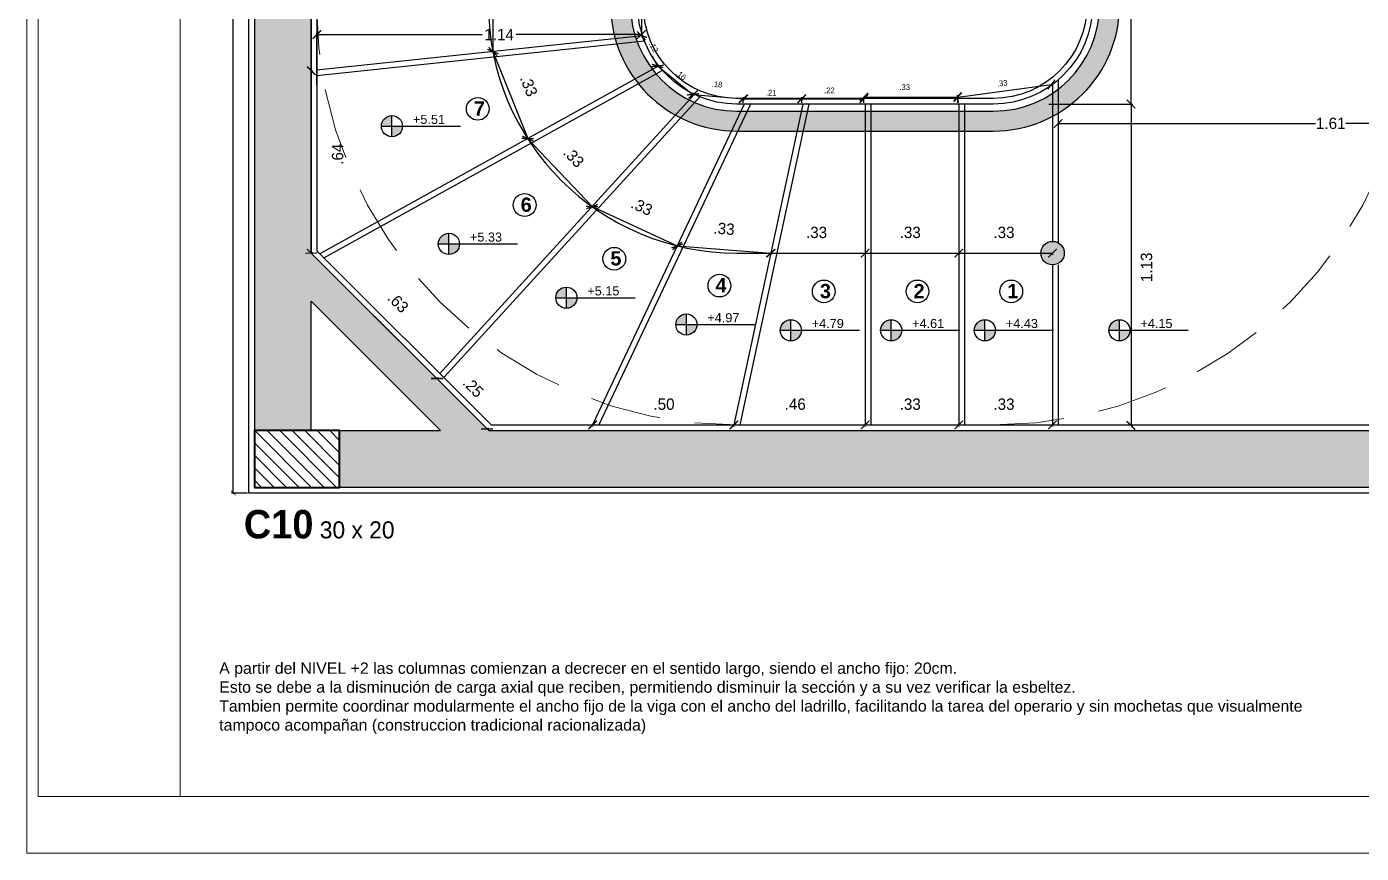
# Model space of a CAD drawing. Header units: millimetres. Extents: x -7 to 1246, y -1 to 1401.
# Drawn here: x 172.83 to 196.32, y -0.84 to 13.72 of the extents above; entities that cross this region are included whole.
import ezdxf
from ezdxf.enums import TextEntityAlignment as Align

# ---------------------------------------------------------------- set-up
doc = ezdxf.new("R2010")
doc.units = ezdxf.units.MM
doc.linetypes.add('HIDDEN', pattern=[0.375, 0.25, -0.125])
for name, color, linetype, lineweight in [('Anotaciones', 250, 'Continuous', 5), ('Columnas', 7, 'Continuous', 40), ('Cotas', 152, 'Continuous', 5), ('HATCH', 250, 'Continuous', 15), ('Muros', 7, 'Continuous', 30), ('Proyeccion', 252, 'HIDDEN', 13), ('Textos', 250, 'Continuous', 15)]:
    doc.layers.add(name, color=color, linetype=linetype, lineweight=lineweight)
doc.styles.add('CENTURYGOTIC', font='GOTHIC.TTF')
doc.styles.add('Estilo_Generado_2', font='GOTHICB.TTF')
doc.styles.add('Gotic', font='GOTHIC.TTF')
doc.styles.get("Standard").update_dxf_attribs({"font": 'arial.ttf'})
doc.dimstyles.new('1 20', dxfattribs={"dimtxt": 0.15, "dimasz": 0.08, "dimexe": 0.03, "dimexo": 0.02, "dimgap": 0.05, "dimtad": 1, "dimlfac": 0.2, "dimzin": 4, "dimdsep": 46, "dimtxsty": 'CENTURYGOTIC', "dimblk": 'ARCHTICK', "dimcen": 0.06, "dimclrd": 256, "dimclre": 256, "dimclrt": 251, "dimadec": 0, "dimazin": 0, "dimtfac": 1, "dimtofl": 0, "dimtmove": 2, "dimatfit": 3, "dimldrblk": 'ARCHTICK', "dimfxl": 1, "dimtolj": 1, "dimtzin": 0, "dimarcsym": 0})
doc.dimstyles.new('Cota 1-20', dxfattribs={"dimtxt": 0.2, "dimasz": 0.15, "dimexe": 0.03, "dimexo": 0.02, "dimgap": 0.05, "dimtad": 1, "dimlfac": 0.2, "dimzin": 4, "dimdsep": 46, "dimtxsty": 'CENTURYGOTIC', "dimblk": 'ARCHTICK', "dimcen": 0.6, "dimclrd": 256, "dimclre": 256, "dimclrt": 256, "dimadec": 0, "dimazin": 0, "dimtfac": 1, "dimtofl": 0, "dimtmove": 2, "dimatfit": 3, "dimldrblk": 'ARCHTICK', "dimfxl": 1, "dimtolj": 1, "dimtzin": 0, "dimarcsym": 0})

# ---------------------------------------------------------------- blocks, each defined once
blk = doc.blocks.new('esc arq')
at = {"true_color": 0xc7c8ca, "transparency": 33554687}
h = blk.add_hatch(color=9, dxfattribs=at)
h.dxf.hatch_style = 1
h.paths.add_polyline_path([(344.8445, 224.0478), (344.6445, 224.0478), (344.6445, 221.0478), (344.8445, 221.0478)])
h.paths.add_polyline_path([(348.9445, 224.2478), (344.9445, 224.2478), (344.9445, 224.0478), (348.9445, 224.0478)])
h.paths.add_polyline_path([(349.6245, 224.2478), (349.2445, 224.2478), (349.2445, 224.0478), (349.427, 224.0478), (349.427, 223.0248), (349.1052, 223.0248), (349.1052, 222.0978), (349.4245, 222.0978), (349.5475, 222.0978), (349.5475, 223.0248), (349.7945, 223.0248), (349.7945, 223.2248), (349.6245, 223.2248)])
h.paths.add_polyline_path([(349.427, 222.9048), (349.427, 222.2178), (349.2256, 222.2178), (349.2256, 222.9048)], flags=16)
edge = h.paths.add_edge_path(flags=0)
edge.add_arc((349.3081, 222.8371), 0.055, 0, 360)
h.paths.add_polyline_path([(348.9445, 221.0478), (344.9445, 221.0478), (344.9445, 220.8478), (348.9445, 220.8478)])
h.paths.add_polyline_path([(349.5445, 221.0478), (349.5445, 221.1978), (349.427, 221.1978), (349.427, 221.0478), (349.2445, 221.0478), (349.2445, 220.8478), (349.5445, 220.8478)])
at = {"lineweight": 30, "true_color": 0xffffff, "transparency": 33554687}
h = blk.add_hatch(color=7, dxfattribs=at)
h.dxf.hatch_style = 1
h.paths.add_polyline_path([(347.2456, 222.9928), (346.7945, 222.9928), (346.3434, 222.9928, 1), (346.3434, 222.1028), (346.7945, 222.1028), (347.2456, 222.1028, 1)])
h.paths.add_polyline_path([(346.3434, 222.9228), (346.7945, 222.9228), (347.2456, 222.9228, -1), (347.2456, 222.1728), (346.7945, 222.1728), (346.3434, 222.1728, -1)], flags=16)
at = {"true_color": 0x2776bb}
blk.add_hatch(color=152, dxfattribs=at).paths.add_polyline_path([(347.4957, 221.6728, 1), (347.413, 221.6728, 1)])
at = {"true_color": 0xc7c8ca, "transparency": 33554687}
h = blk.add_hatch(color=9, dxfattribs=at)
h.dxf.hatch_style = 1
h.paths.add_polyline_path([(344.8445, 221.6728), (344.8445, 221.5031), (345.2998, 221.0478), (345.4695, 221.0478)])
for p, q in [((346.0109, 222.4385), (344.8645, 222.3173)), ((346.0179, 222.4192), (344.8645, 222.2972)), ((346.0678, 222.3321), (344.8747, 221.6709)), ((346.0808, 222.3165), (344.8895, 221.6562)), ((347.4543, 222.2668), (347.4543, 221.7142)), ((347.4743, 222.2828), (347.4743, 221.709)), ((346.193, 222.2318), (345.2972, 221.2484)), ((346.2123, 222.2233), (345.3114, 221.2342)), ((346.3683, 222.1978), (345.8352, 221.0678)), ((346.3904, 222.1978), (345.8574, 221.0678)), ((346.5755, 222.1978), (346.3325, 221.0678)), ((346.596, 222.1978), (346.353, 221.0678)), ((346.7945, 222.1978), (346.7945, 221.0678)), ((346.8145, 222.1978), (346.8145, 221.0678)), ((347.1244, 222.1978), (347.1244, 221.0678)), ((347.1444, 222.1978), (347.1444, 221.0678)), ((347.4543, 221.6314), (347.4543, 221.0678)), ((347.4743, 221.6314), (347.4743, 221.0678))]:
    blk.add_line(p, q)
blk.add_lwpolyline([(349.407, 221.0678), (349.407, 221.1978), (349.5645, 221.1978), (349.5645, 220.8278), (344.6245, 220.8278), (344.6245, 224.2678), (349.6445, 224.2678), (349.6445, 223.2448), (349.8145, 223.2448), (349.8145, 223.0048), (349.5675, 223.0048), (349.5675, 222.0978), (349.427, 222.0978), (349.427, 222.0778), (349.0852, 222.0778), (349.0852, 223.0448), (349.407, 223.0448), (349.407, 224.0278), (345.4778, 224.0278), (344.8645, 223.4145), (344.8645, 221.6811), (345.4778, 221.0678)], close=True)
at = {"color": 152, "true_color": 0x2776bb}
blk.add_lwpolyline([(347.4543, 223.4228), (346.3434, 223.4228, 1), (346.3434, 221.6728), (347.413, 221.6728)], format="xyb", dxfattribs=at)
for points in [[(346.3434, 222.9928, 1), (346.3434, 222.1028), (346.7945, 222.1028), (347.2456, 222.1028, 1), (347.2456, 222.9928), (346.7945, 222.9928)], [(346.3434, 222.9228, 1), (346.3434, 222.1728), (346.7945, 222.1728), (347.2456, 222.1728, 1), (347.2456, 222.9228), (346.7945, 222.9228)], [(346.7945, 222.1978), (346.3434, 222.1978, -1), (346.3434, 222.8978), (346.7945, 222.8978), (347.2456, 222.8978, -1), (347.2456, 222.1978)], [(346.7945, 222.2178), (346.3434, 222.2178, -1), (346.3434, 222.8778), (346.7945, 222.8778), (347.2456, 222.8778, -1), (347.2456, 222.2178)]]:
    blk.add_lwpolyline(points, format="xyb", close=True)
blk.add_circle((347.4543, 221.6728), 0.0414, dxfattribs=at)
at = {"layer": 'Columnas'}
blk.add_lwpolyline([(344.6445, 220.8478), (344.9445, 220.8478), (344.9445, 221.0478), (344.6445, 221.0478)], close=True, dxfattribs=at)
at = {"layer": 'Muros'}
for p, q in [((345.4695, 221.0478), (344.8445, 221.6728)), ((345.2998, 221.0478), (344.8445, 221.5031))]:
    blk.add_line(p, q, dxfattribs=at)
for points in [[(344.8445, 223.5925), (344.8445, 224.0478), (344.6445, 224.0478), (344.6445, 221.0478), (344.8445, 221.0478), (344.8445, 221.5031)], [(344.8445, 221.6728), (344.8445, 223.4228)], [(348.9445, 220.8478), (344.9445, 220.8478), (344.9445, 221.0478), (345.2998, 221.0478)], [(345.4695, 221.0478), (348.9445, 221.0478)]]:
    blk.add_lwpolyline(points, dxfattribs=at)
at = {"layer": 'Proyeccion'}
blk.add_lwpolyline([(346.7945, 221.0678), (346.3434, 221.0678, -1), (346.3434, 224.0278), (346.7945, 224.0278), (347.2456, 224.0278, -1), (347.2456, 221.0678)], format="xyb", close=True, dxfattribs=at)
blk = doc.blocks.new('_ArchTick')
at = {"color": 0, "linetype": 'ByBlock', "const_width": 0.15}
blk.add_lwpolyline([(-0.5, -0.5), (0.5, 0.5)], dxfattribs=at)
blk = doc.blocks.new('*D430')
at = {"layer": 'Cotas', "lineweight": -2, "transparency": 16777216}
for p, q in [((189.234, 9.735), (190.883, 9.735)), ((189.234, 9.715), (189.234, 9.705)), ((190.883, 9.715), (190.883, 9.705))]:
    blk.add_line(p, q, dxfattribs=at)
at = {"layer": 'Defpoints', "color": 0, "transparency": 16777216}
for p in [(189.234, 9.735), (190.883, 9.735), (190.883, 9.735)]:
    blk.add_point(p, dxfattribs=at)
at = {"layer": 'Cotas', "lineweight": -2, "transparency": 16777216, "xscale": 0.15, "yscale": 0.15, "zscale": 0.15, "rotation": 180}
blk.add_blockref('_ArchTick', (189.234, 9.735), dxfattribs=at)
at = {"layer": 'Cotas', "lineweight": -2, "transparency": 16777216, "xscale": 0.15, "yscale": 0.15, "zscale": 0.15}
blk.add_blockref('_ArchTick', (190.883, 9.735), dxfattribs=at)
at = {"layer": 'Cotas', "transparency": 16777216, "insert": (190.029, 10.099), "char_height": 0.2, "attachment_point": 5, "style": 'CENTURYGOTIC'}
blk.add_mtext('\\A1;.33', dxfattribs=at)
blk = doc.blocks.new('*D431')
at = {"layer": 'Cotas', "lineweight": -2, "transparency": 16777216}
for p, q in [((187.584, 9.735), (189.234, 9.735)), ((187.584, 9.715), (187.584, 9.705)), ((189.234, 9.715), (189.234, 9.705))]:
    blk.add_line(p, q, dxfattribs=at)
at = {"layer": 'Defpoints', "color": 0, "transparency": 16777216}
for p in [(187.584, 9.735), (189.234, 9.735), (189.234, 9.735)]:
    blk.add_point(p, dxfattribs=at)
at = {"layer": 'Cotas', "lineweight": -2, "transparency": 16777216, "xscale": 0.15, "yscale": 0.15, "zscale": 0.15, "rotation": 180}
blk.add_blockref('_ArchTick', (187.584, 9.735), dxfattribs=at)
at = {"layer": 'Cotas', "lineweight": -2, "transparency": 16777216, "xscale": 0.15, "yscale": 0.15, "zscale": 0.15}
blk.add_blockref('_ArchTick', (189.234, 9.735), dxfattribs=at)
at = {"layer": 'Cotas', "transparency": 16777216, "insert": (188.379, 10.099), "char_height": 0.2, "attachment_point": 5, "style": 'CENTURYGOTIC'}
blk.add_mtext('\\A1;.33', dxfattribs=at)
blk = doc.blocks.new('*D432')
at = {"layer": 'Cotas', "lineweight": -2, "transparency": 16777216}
for p, q in [((185.925, 9.735), (187.584, 9.735)), ((185.925, 9.715), (185.925, 9.705)), ((187.584, 9.715), (187.584, 9.705))]:
    blk.add_line(p, q, dxfattribs=at)
at = {"layer": 'Defpoints', "color": 0, "transparency": 16777216}
for p in [(185.925, 9.735), (187.584, 9.735), (187.584, 9.735)]:
    blk.add_point(p, dxfattribs=at)
at = {"layer": 'Cotas', "lineweight": -2, "transparency": 16777216, "xscale": 0.15, "yscale": 0.15, "zscale": 0.15, "rotation": 180}
blk.add_blockref('_ArchTick', (185.925, 9.735), dxfattribs=at)
at = {"layer": 'Cotas', "lineweight": -2, "transparency": 16777216, "xscale": 0.15, "yscale": 0.15, "zscale": 0.15}
blk.add_blockref('_ArchTick', (187.584, 9.735), dxfattribs=at)
at = {"layer": 'Cotas', "transparency": 16777216, "insert": (186.73, 10.099), "char_height": 0.2, "attachment_point": 5, "style": 'CENTURYGOTIC'}
blk.add_mtext('\\A1;.33', dxfattribs=at)
blk = doc.blocks.new('*D433')
at = {"layer": 'Cotas', "lineweight": -2, "transparency": 16777216}
for p, q in [((184.274, 9.844), (184.273, 9.834)), ((184.276, 9.863), (185.925, 9.735)), ((185.923, 9.715), (185.922, 9.705))]:
    blk.add_line(p, q, dxfattribs=at)
at = {"layer": 'Defpoints', "color": 0, "transparency": 16777216}
for p in [(184.276, 9.863), (185.925, 9.735), (185.925, 9.735)]:
    blk.add_point(p, dxfattribs=at)
at = {"layer": 'Cotas', "lineweight": -2, "transparency": 16777216, "xscale": 0.15, "yscale": 0.15, "zscale": 0.15}
for p, rotation in [((184.276, 9.863), 175.538401575377), ((185.925, 9.735), 355.538401575377)]:
    blk.add_blockref('_ArchTick', p, dxfattribs=dict(at, rotation=rotation))
at = {"layer": 'Cotas', "transparency": 16777216, "insert": (185.101, 10.165), "char_height": 0.2, "attachment_point": 5, "rotation": 355.5384, "style": 'CENTURYGOTIC'}
blk.add_mtext('\\A1;.33', dxfattribs=at)
blk = doc.blocks.new('*D434')
at = {"layer": 'Cotas', "lineweight": -2, "transparency": 16777216}
for p, q in [((182.77, 10.537), (182.765, 10.528)), ((182.778, 10.555), (184.276, 9.863)), ((184.267, 9.845), (184.263, 9.836))]:
    blk.add_line(p, q, dxfattribs=at)
at = {"layer": 'Defpoints', "color": 0, "transparency": 16777216}
for p in [(182.778, 10.555), (184.276, 9.863), (184.276, 9.863)]:
    blk.add_point(p, dxfattribs=at)
at = {"layer": 'Cotas', "lineweight": -2, "transparency": 16777216, "xscale": 0.15, "yscale": 0.15, "zscale": 0.15}
for p, rotation in [((182.778, 10.555), 155.2023528439512), ((184.276, 9.863), 335.2023528439512)]:
    blk.add_blockref('_ArchTick', p, dxfattribs=dict(at, rotation=rotation))
at = {"layer": 'Cotas', "transparency": 16777216, "insert": (183.653, 10.553), "char_height": 0.2, "attachment_point": 5, "rotation": 335.2024, "style": 'CENTURYGOTIC'}
blk.add_mtext('\\A1;.33', dxfattribs=at)
blk = doc.blocks.new('*D435')
at = {"layer": 'Cotas', "lineweight": -2, "transparency": 16777216}
for p, q in [((181.643, 11.753), (182.778, 10.555)), ((181.629, 11.739), (181.621, 11.732)), ((182.764, 10.542), (182.756, 10.535))]:
    blk.add_line(p, q, dxfattribs=at)
at = {"layer": 'Defpoints', "color": 0, "transparency": 16777216}
for p in [(181.643, 11.753), (182.778, 10.555), (182.778, 10.555)]:
    blk.add_point(p, dxfattribs=at)
at = {"layer": 'Cotas', "lineweight": -2, "transparency": 16777216, "xscale": 0.15, "yscale": 0.15, "zscale": 0.15}
for p, rotation in [((181.643, 11.753), 133.4682352290293), ((182.778, 10.555), 313.4682352290292)]:
    blk.add_blockref('_ArchTick', p, dxfattribs=dict(at, rotation=rotation))
at = {"layer": 'Cotas', "transparency": 16777216, "insert": (182.455, 11.426), "char_height": 0.2, "attachment_point": 5, "rotation": 313.4682, "style": 'CENTURYGOTIC'}
blk.add_mtext('\\A1;.33', dxfattribs=at)
blk = doc.blocks.new('*D436')
at = {"layer": 'Cotas', "lineweight": -2, "transparency": 16777216}
for p, q in [((181.014, 13.278), (181.004, 13.274)), ((181.032, 13.285), (181.646, 11.754)), ((181.662, 11.76), (181.674, 11.765))]:
    blk.add_line(p, q, dxfattribs=at)
at = {"layer": 'Defpoints', "color": 0, "transparency": 16777216}
for p in [(181.032, 13.285), (181.643, 11.753), (181.646, 11.754)]:
    blk.add_point(p, dxfattribs=at)
at = {"layer": 'Cotas', "lineweight": -2, "transparency": 16777216, "xscale": 0.15, "yscale": 0.15, "zscale": 0.15}
for p, rotation in [((181.032, 13.285), 111.8361084040424), ((181.646, 11.754), 291.8361084040424)]:
    blk.add_blockref('_ArchTick', p, dxfattribs=dict(at, rotation=rotation))
at = {"layer": 'Cotas', "transparency": 16777216, "insert": (181.664, 12.682), "char_height": 0.2, "attachment_point": 5, "rotation": 291.8361, "style": 'CENTURYGOTIC'}
blk.add_mtext('\\A1;.33', dxfattribs=at)
blk = doc.blocks.new('*D437')
at = {"layer": 'Cotas', "lineweight": -2, "transparency": 16777216}
for p, q in [((181.012, 14.935), (181.002, 14.935)), ((181.032, 14.935), (181.032, 13.285)), ((181.012, 13.285), (181.002, 13.285))]:
    blk.add_line(p, q, dxfattribs=at)
at = {"layer": 'Defpoints', "color": 0, "transparency": 16777216}
for p in [(181.032, 14.935), (181.032, 13.285), (181.032, 13.285)]:
    blk.add_point(p, dxfattribs=at)
at = {"layer": 'Cotas', "lineweight": -2, "transparency": 16777216, "xscale": 0.15, "yscale": 0.15, "zscale": 0.15}
for p, rotation in [((181.032, 14.935), 90), ((181.032, 13.285), 270)]:
    blk.add_blockref('_ArchTick', p, dxfattribs=dict(at, rotation=rotation))
at = {"layer": 'Cotas', "transparency": 16777216, "insert": (181.394, 14.14), "char_height": 0.2, "attachment_point": 5, "rotation": 90, "style": 'CENTURYGOTIC'}
blk.add_mtext('\\A1;.33', dxfattribs=at)
blk = doc.blocks.new('*D445')
at = {"layer": 'Cotas', "lineweight": -2, "transparency": 16777216}
for p, q in [((189.214, 12.485), (190.863, 12.705)), ((189.227, 12.388), (189.21, 12.515)), ((190.866, 12.685), (190.867, 12.675))]:
    blk.add_line(p, q, dxfattribs=at)
at = {"layer": 'Defpoints', "color": 0, "transparency": 16777216}
for p in [(190.863, 12.705), (190.863, 12.705), (189.229, 12.368)]:
    blk.add_point(p, dxfattribs=at)
at = {"layer": 'Cotas', "lineweight": -2, "transparency": 16777216, "xscale": 0.15, "yscale": 0.15, "zscale": 0.15}
for p, rotation in [((190.863, 12.705), 7.593241917390352), ((189.214, 12.485), 187.5932419173903)]:
    blk.add_blockref('_ArchTick', p, dxfattribs=dict(at, rotation=rotation))
at = {"layer": 'Cotas', "transparency": 16777216, "insert": (189.997, 12.727), "char_height": 0.2, "attachment_point": 5, "rotation": 7.5932, "style": 'CENTURYGOTIC'}
blk.add_mtext('\\A1;{\\H0.5x;.33}', dxfattribs=at)
blk = doc.blocks.new('*D446')
at = {"layer": 'Cotas', "lineweight": -2, "transparency": 16777216}
for p, q in [((187.564, 12.485), (189.214, 12.485)), ((187.564, 12.465), (187.564, 12.455)), ((189.214, 12.38), (189.214, 12.515))]:
    blk.add_line(p, q, dxfattribs=at)
at = {"layer": 'Defpoints', "color": 0, "transparency": 16777216}
for p in [(187.564, 12.485), (189.214, 12.485), (189.214, 12.36)]:
    blk.add_point(p, dxfattribs=at)
at = {"layer": 'Cotas', "lineweight": -2, "transparency": 16777216, "xscale": 0.15, "yscale": 0.15, "zscale": 0.15, "rotation": 180}
blk.add_blockref('_ArchTick', (187.564, 12.485), dxfattribs=at)
at = {"layer": 'Cotas', "lineweight": -2, "transparency": 16777216, "xscale": 0.15, "yscale": 0.15, "zscale": 0.15}
blk.add_blockref('_ArchTick', (189.214, 12.485), dxfattribs=at)
at = {"layer": 'Cotas', "transparency": 16777216, "insert": (188.282, 12.657), "char_height": 0.2, "attachment_point": 5, "style": 'CENTURYGOTIC'}
blk.add_mtext('\\A1;{\\H0.5x;.33}', dxfattribs=at)
blk = doc.blocks.new('*D447')
at = {"layer": 'Cotas', "lineweight": -2, "transparency": 16777216}
for p, q in [((186.469, 12.455), (187.564, 12.455)), ((187.564, 12.38), (187.564, 12.485)), ((186.469, 12.435), (186.469, 12.425))]:
    blk.add_line(p, q, dxfattribs=at)
at = {"layer": 'Defpoints', "color": 0, "transparency": 16777216}
for p in [(186.469, 12.455), (187.564, 12.455), (187.564, 12.36)]:
    blk.add_point(p, dxfattribs=at)
at = {"layer": 'Cotas', "lineweight": -2, "transparency": 16777216, "xscale": 0.15, "yscale": 0.15, "zscale": 0.15, "rotation": 180}
blk.add_blockref('_ArchTick', (186.469, 12.455), dxfattribs=at)
at = {"layer": 'Cotas', "lineweight": -2, "transparency": 16777216, "xscale": 0.15, "yscale": 0.15, "zscale": 0.15}
blk.add_blockref('_ArchTick', (187.564, 12.455), dxfattribs=at)
at = {"layer": 'Cotas', "transparency": 16777216, "insert": (186.956, 12.602), "char_height": 0.2, "attachment_point": 5, "style": 'CENTURYGOTIC'}
blk.add_mtext('\\A1;{\\H0.5x;.22}', dxfattribs=at)
blk = doc.blocks.new('*D448')
at = {"layer": 'Cotas', "lineweight": -2, "transparency": 16777216}
for p, q in [((185.441, 12.455), (186.469, 12.455)), ((186.469, 12.38), (186.469, 12.485)), ((185.441, 12.435), (185.441, 12.425))]:
    blk.add_line(p, q, dxfattribs=at)
at = {"layer": 'Defpoints', "color": 0, "transparency": 16777216}
for p in [(185.441, 12.455), (186.469, 12.455), (186.469, 12.36)]:
    blk.add_point(p, dxfattribs=at)
at = {"layer": 'Cotas', "lineweight": -2, "transparency": 16777216, "xscale": 0.15, "yscale": 0.15, "zscale": 0.15, "rotation": 180}
blk.add_blockref('_ArchTick', (185.441, 12.455), dxfattribs=at)
at = {"layer": 'Cotas', "lineweight": -2, "transparency": 16777216, "xscale": 0.15, "yscale": 0.15, "zscale": 0.15}
blk.add_blockref('_ArchTick', (186.469, 12.455), dxfattribs=at)
at = {"layer": 'Cotas', "transparency": 16777216, "insert": (185.931, 12.561), "char_height": 0.2, "attachment_point": 5, "style": 'CENTURYGOTIC'}
blk.add_mtext('\\A1;{\\H0.5x;.21}', dxfattribs=at)
blk = doc.blocks.new('*D449')
at = {"layer": 'Cotas', "lineweight": -2, "transparency": 16777216}
for p, q in [((184.557, 12.53), (185.441, 12.455)), ((184.558, 12.55), (184.559, 12.56)), ((185.435, 12.38), (185.444, 12.485))]:
    blk.add_line(p, q, dxfattribs=at)
at = {"layer": 'Defpoints', "color": 0, "transparency": 16777216}
for p in [(184.557, 12.53), (185.441, 12.455), (185.433, 12.36)]:
    blk.add_point(p, dxfattribs=at)
at = {"layer": 'Cotas', "lineweight": -2, "transparency": 16777216, "xscale": 0.15, "yscale": 0.15, "zscale": 0.15}
for p, rotation in [((184.557, 12.53), 175.1750385600208), ((185.441, 12.455), 355.1750385600208)]:
    blk.add_blockref('_ArchTick', p, dxfattribs=dict(at, rotation=rotation))
at = {"layer": 'Cotas', "transparency": 16777216, "insert": (184.979, 12.707), "char_height": 0.2, "attachment_point": 5, "rotation": 355.175, "style": 'CENTURYGOTIC'}
blk.add_mtext('\\A1;{\\H0.5x;.18}', dxfattribs=at)
blk = doc.blocks.new('*D450')
at = {"layer": 'Cotas', "lineweight": -2, "transparency": 16777216}
for p, q in [((183.918, 13.016), (183.912, 13.008)), ((183.931, 13.032), (184.554, 12.532)), ((184.519, 12.489), (184.573, 12.555))]:
    blk.add_line(p, q, dxfattribs=at)
at = {"layer": 'Defpoints', "color": 0, "transparency": 16777216}
for p in [(183.931, 13.032), (184.507, 12.473), (184.554, 12.532)]:
    blk.add_point(p, dxfattribs=at)
at = {"layer": 'Cotas', "lineweight": -2, "transparency": 16777216, "xscale": 0.15, "yscale": 0.15, "zscale": 0.15}
for p, rotation in [((183.931, 13.032), 141.2875084714929), ((184.554, 12.532), 321.2875084714929)]:
    blk.add_blockref('_ArchTick', p, dxfattribs=dict(at, rotation=rotation))
at = {"layer": 'Cotas', "transparency": 16777216, "insert": (184.342, 12.871), "char_height": 0.2, "attachment_point": 5, "rotation": 321.2875, "style": 'CENTURYGOTIC'}
blk.add_mtext('\\A1;{\\H0.5x;.16}', dxfattribs=at)
blk = doc.blocks.new('*D451')
at = {"layer": 'Cotas', "lineweight": -2, "transparency": 16777216}
for p, q in [((183.646, 13.564), (183.713, 13.439)), ((183.664, 13.573), (183.673, 13.578)), ((183.93, 13.033), (183.843, 13.196)), ((183.907, 13.021), (183.956, 13.047))]:
    blk.add_line(p, q, dxfattribs=at)
at = {"layer": 'Defpoints', "color": 0, "transparency": 16777216}
for p in [(183.646, 13.564), (183.89, 13.012), (183.93, 13.033)]:
    blk.add_point(p, dxfattribs=at)
at = {"layer": 'Cotas', "lineweight": -2, "transparency": 16777216, "xscale": 0.15, "yscale": 0.15, "zscale": 0.15}
for p, rotation in [((183.646, 13.564), 118.1135848849351), ((183.93, 13.033), 298.1135848849351)]:
    blk.add_blockref('_ArchTick', p, dxfattribs=dict(at, rotation=rotation))
at = {"layer": 'Cotas', "transparency": 16777216, "insert": (183.863, 13.363), "char_height": 0.2, "attachment_point": 5, "rotation": 298.1136, "style": 'CENTURYGOTIC'}
blk.add_mtext('\\A1;{\\H0.5x;.12}', dxfattribs=at)
blk = doc.blocks.new('*D452')
at = {"layer": 'Cotas', "lineweight": -2, "transparency": 16777216}
for p, q in [((183.646, 14.656), (183.646, 13.564)), ((183.666, 14.656), (183.676, 14.656)), ((183.666, 13.564), (183.676, 13.564))]:
    blk.add_line(p, q, dxfattribs=at)
at = {"layer": 'Defpoints', "color": 0, "transparency": 16777216}
for p in [(183.646, 14.656), (183.646, 13.564), (183.646, 13.564)]:
    blk.add_point(p, dxfattribs=at)
at = {"layer": 'Cotas', "lineweight": -2, "transparency": 16777216, "xscale": 0.15, "yscale": 0.15, "zscale": 0.15}
for p, rotation in [((183.646, 14.656), 90), ((183.646, 13.564), 270)]:
    blk.add_blockref('_ArchTick', p, dxfattribs=dict(at, rotation=rotation))
at = {"layer": 'Cotas', "transparency": 16777216, "insert": (183.778, 14.078), "char_height": 0.2, "attachment_point": 5, "rotation": 90, "style": 'CENTURYGOTIC'}
blk.add_mtext('\\A1;{\\H0.5x;.22}', dxfattribs=at)
blk = doc.blocks.new('*D453')
at = {"layer": 'Cotas', "lineweight": -2, "transparency": 16777216}
for p, q in [((189.234, 6.71), (190.883, 6.71)), ((189.234, 6.69), (189.234, 6.68)), ((190.883, 6.69), (190.883, 6.68))]:
    blk.add_line(p, q, dxfattribs=at)
at = {"layer": 'Defpoints', "color": 0, "transparency": 16777216}
for p in [(189.234, 6.71), (190.883, 6.71), (190.883, 6.71)]:
    blk.add_point(p, dxfattribs=at)
at = {"layer": 'Cotas', "lineweight": -2, "transparency": 16777216, "xscale": 0.15, "yscale": 0.15, "zscale": 0.15, "rotation": 180}
blk.add_blockref('_ArchTick', (189.234, 6.71), dxfattribs=at)
at = {"layer": 'Cotas', "lineweight": -2, "transparency": 16777216, "xscale": 0.15, "yscale": 0.15, "zscale": 0.15}
blk.add_blockref('_ArchTick', (190.883, 6.71), dxfattribs=at)
at = {"layer": 'Cotas', "transparency": 16777216, "insert": (190.029, 7.074), "char_height": 0.2, "attachment_point": 5, "style": 'CENTURYGOTIC'}
blk.add_mtext('\\A1;.33', dxfattribs=at)
blk = doc.blocks.new('*D454')
at = {"layer": 'Cotas', "lineweight": -2, "transparency": 16777216}
for p, q in [((187.584, 6.71), (189.234, 6.71)), ((187.584, 6.69), (187.584, 6.68)), ((189.234, 6.69), (189.234, 6.68))]:
    blk.add_line(p, q, dxfattribs=at)
at = {"layer": 'Defpoints', "color": 0, "transparency": 16777216}
for p in [(187.584, 6.71), (189.234, 6.71), (189.234, 6.71)]:
    blk.add_point(p, dxfattribs=at)
at = {"layer": 'Cotas', "lineweight": -2, "transparency": 16777216, "xscale": 0.15, "yscale": 0.15, "zscale": 0.15, "rotation": 180}
blk.add_blockref('_ArchTick', (187.584, 6.71), dxfattribs=at)
at = {"layer": 'Cotas', "lineweight": -2, "transparency": 16777216, "xscale": 0.15, "yscale": 0.15, "zscale": 0.15}
blk.add_blockref('_ArchTick', (189.234, 6.71), dxfattribs=at)
at = {"layer": 'Cotas', "transparency": 16777216, "insert": (188.379, 7.074), "char_height": 0.2, "attachment_point": 5, "style": 'CENTURYGOTIC'}
blk.add_mtext('\\A1;.33', dxfattribs=at)
blk = doc.blocks.new('*D455')
at = {"layer": 'Cotas', "lineweight": -2, "transparency": 16777216}
for p, q in [((185.274, 6.71), (187.584, 6.71)), ((185.274, 6.69), (185.274, 6.68)), ((187.584, 6.69), (187.584, 6.68))]:
    blk.add_line(p, q, dxfattribs=at)
at = {"layer": 'Defpoints', "color": 0, "transparency": 16777216}
for p in [(185.274, 6.71), (187.584, 6.71), (187.584, 6.71)]:
    blk.add_point(p, dxfattribs=at)
at = {"layer": 'Cotas', "lineweight": -2, "transparency": 16777216, "xscale": 0.15, "yscale": 0.15, "zscale": 0.15, "rotation": 180}
blk.add_blockref('_ArchTick', (185.274, 6.71), dxfattribs=at)
at = {"layer": 'Cotas', "lineweight": -2, "transparency": 16777216, "xscale": 0.15, "yscale": 0.15, "zscale": 0.15}
blk.add_blockref('_ArchTick', (187.584, 6.71), dxfattribs=at)
at = {"layer": 'Cotas', "transparency": 16777216, "insert": (186.354, 7.074), "char_height": 0.2, "attachment_point": 5, "style": 'CENTURYGOTIC'}
blk.add_mtext('\\A1;.46', dxfattribs=at)
blk = doc.blocks.new('*D456')
at = {"layer": 'Cotas', "lineweight": -2, "transparency": 16777216}
for p, q in [((182.788, 6.71), (185.274, 6.71)), ((182.788, 6.69), (182.788, 6.68)), ((185.274, 6.69), (185.274, 6.68))]:
    blk.add_line(p, q, dxfattribs=at)
at = {"layer": 'Defpoints', "color": 0, "transparency": 16777216}
for p in [(182.788, 6.71), (185.274, 6.71), (185.274, 6.71)]:
    blk.add_point(p, dxfattribs=at)
at = {"layer": 'Cotas', "lineweight": -2, "transparency": 16777216, "xscale": 0.15, "yscale": 0.15, "zscale": 0.15, "rotation": 180}
blk.add_blockref('_ArchTick', (182.788, 6.71), dxfattribs=at)
at = {"layer": 'Cotas', "lineweight": -2, "transparency": 16777216, "xscale": 0.15, "yscale": 0.15, "zscale": 0.15}
blk.add_blockref('_ArchTick', (185.274, 6.71), dxfattribs=at)
at = {"layer": 'Cotas', "transparency": 16777216, "insert": (184.044, 7.074), "char_height": 0.2, "attachment_point": 5, "style": 'CENTURYGOTIC'}
blk.add_mtext('\\A1;.50', dxfattribs=at)
blk = doc.blocks.new('Cota de nivel planta')
h = blk.add_hatch(color=256)
h.dxf.hatch_style = 1
h.paths.add_polyline_path([(0.466, 0), (0, 0), (0, -0.466, 0.414214)])
h.paths.add_polyline_path([(0, 0), (0, 0.466, 0.414214), (-0.466, 0)])
for p, q in [((-0.466, 0), (0.466, 0)), ((0, -0.466), (0, 0.466)), ((0.466, 0), (3.023, 0))]:
    blk.add_line(p, q)
blk.add_circle((0, 0), 0.466)
blk.add_attdef('NIVEL', text='', height=0.4).set_placement((1.628, 0.1), align=Align.CENTER)
blk = doc.blocks.new('*D457')
at = {"layer": 'Cotas', "lineweight": -2, "transparency": 16777216}
for p, q in [((190.816, 12.36), (192.295, 12.36)), ((192.265, 12.36), (192.265, 6.7)), ((192.285, 6.7), (192.295, 6.7))]:
    blk.add_line(p, q, dxfattribs=at)
at = {"layer": 'Defpoints', "color": 0, "transparency": 16777216}
for p in [(190.796, 12.36), (192.265, 6.7), (192.265, 6.7)]:
    blk.add_point(p, dxfattribs=at)
at = {"layer": 'Cotas', "lineweight": -2, "transparency": 16777216, "xscale": 0.15, "yscale": 0.15, "zscale": 0.15}
for p, rotation in [((192.265, 12.36), 90), ((192.265, 6.7), 270)]:
    blk.add_blockref('_ArchTick', p, dxfattribs=dict(at, rotation=rotation))
at = {"layer": 'Cotas', "transparency": 16777216, "insert": (192.539, 9.486), "char_height": 0.2, "attachment_point": 5, "rotation": 90, "style": 'CENTURYGOTIC'}
blk.add_mtext('\\A1;1.13', dxfattribs=at)
blk = doc.blocks.new('*D458')
at = {"layer": 'Cotas', "lineweight": -2, "transparency": 16777216}
for p, q in [((177.934, 12.691), (177.934, 13.615)), ((177.934, 13.585), (180.846, 13.585)), ((183.646, 13.585), (181.439, 13.585)), ((183.646, 13.565), (183.646, 13.555))]:
    blk.add_line(p, q, dxfattribs=at)
at = {"layer": 'Defpoints', "color": 0, "transparency": 16777216}
for p in [(183.646, 13.585), (183.646, 13.585), (177.934, 12.671)]:
    blk.add_point(p, dxfattribs=at)
at = {"layer": 'Cotas', "lineweight": -2, "transparency": 16777216, "xscale": 0.15, "yscale": 0.15, "zscale": 0.15, "rotation": 180}
blk.add_blockref('_ArchTick', (177.934, 13.585), dxfattribs=at)
at = {"layer": 'Cotas', "lineweight": -2, "transparency": 16777216, "xscale": 0.15, "yscale": 0.15, "zscale": 0.15}
blk.add_blockref('_ArchTick', (183.646, 13.585), dxfattribs=at)
at = {"layer": 'Cotas', "transparency": 16777216, "insert": (181.142, 13.585), "char_height": 0.2, "attachment_point": 5, "style": 'CENTURYGOTIC'}
blk.add_mtext('\\A1;1.14', dxfattribs=at)
blk = doc.blocks.new('*D466')
at = {"layer": 'Cotas', "lineweight": -2, "transparency": 16777216}
for p, q in [((199.038, 12.694), (199.038, 11.99)), ((190.983, 12.02), (195.512, 12.02)), ((190.983, 12), (190.983, 11.99)), ((199.038, 12.02), (196.049, 12.02))]:
    blk.add_line(p, q, dxfattribs=at)
at = {"layer": 'Defpoints', "color": 0, "transparency": 16777216}
for p in [(199.038, 12.714), (190.983, 12.02), (190.983, 12.02)]:
    blk.add_point(p, dxfattribs=at)
at = {"layer": 'Cotas', "lineweight": -2, "transparency": 16777216, "xscale": 0.15, "yscale": 0.15, "zscale": 0.15, "rotation": 180}
blk.add_blockref('_ArchTick', (190.983, 12.02), dxfattribs=at)
at = {"layer": 'Cotas', "lineweight": -2, "transparency": 16777216, "xscale": 0.15, "yscale": 0.15, "zscale": 0.15}
blk.add_blockref('_ArchTick', (199.038, 12.02), dxfattribs=at)
at = {"layer": 'Cotas', "transparency": 16777216, "insert": (195.781, 12.02), "char_height": 0.2, "attachment_point": 5, "style": 'CENTURYGOTIC'}
blk.add_mtext('\\A1;1.61', dxfattribs=at)
blk = doc.blocks.new('*D489')
at = {"layer": 'Cotas', "lineweight": -2, "transparency": 16777216}
for p, q in [((177.834, 12.947), (177.834, 9.735)), ((177.854, 12.947), (177.864, 12.947)), ((177.854, 9.735), (177.864, 9.735))]:
    blk.add_line(p, q, dxfattribs=at)
at = {"layer": 'Defpoints', "color": 0, "transparency": 16777216}
for p in [(177.834, 12.947), (177.834, 9.735), (177.834, 9.735)]:
    blk.add_point(p, dxfattribs=at)
at = {"layer": 'Cotas', "lineweight": -2, "transparency": 16777216, "xscale": 0.15, "yscale": 0.15, "zscale": 0.15}
for p, rotation in [((177.834, 12.947), 90), ((177.834, 9.735), 270)]:
    blk.add_blockref('_ArchTick', p, dxfattribs=dict(at, rotation=rotation))
at = {"layer": 'Cotas', "transparency": 16777216, "insert": (178.299, 11.477), "char_height": 0.2, "attachment_point": 5, "rotation": 90, "style": 'CENTURYGOTIC'}
blk.add_mtext('\\A1;.64', dxfattribs=at)
blk = doc.blocks.new('*D490')
at = {"layer": 'Cotas', "lineweight": -2, "transparency": 16777216}
for p, q in [((177.834, 15.273), (177.834, 12.947)), ((177.854, 15.273), (177.864, 15.273)), ((177.854, 12.947), (177.864, 12.947))]:
    blk.add_line(p, q, dxfattribs=at)
at = {"layer": 'Defpoints', "color": 0, "transparency": 16777216}
for p in [(177.834, 15.273), (177.834, 12.947), (177.834, 12.947)]:
    blk.add_point(p, dxfattribs=at)
at = {"layer": 'Cotas', "lineweight": -2, "transparency": 16777216, "xscale": 0.15, "yscale": 0.15, "zscale": 0.15}
for p, rotation in [((177.834, 15.273), 90), ((177.834, 12.947), 270)]:
    blk.add_blockref('_ArchTick', p, dxfattribs=dict(at, rotation=rotation))
at = {"layer": 'Cotas', "transparency": 16777216, "insert": (178.144, 14.166), "char_height": 0.2, "attachment_point": 5, "rotation": 90, "style": 'CENTURYGOTIC'}
blk.add_mtext('\\A1;.47', dxfattribs=at)
blk = doc.blocks.new('*D411')
at = {"layer": 'Cotas', "lineweight": -2, "transparency": 16777216}
for p, q in [((192.265, 12.36), (192.265, 15.86)), ((192.285, 15.86), (192.295, 15.86)), ((190.816, 12.36), (192.295, 12.36))]:
    blk.add_line(p, q, dxfattribs=at)
at = {"layer": 'Defpoints', "color": 0, "transparency": 16777216}
for p in [(192.265, 15.86), (192.265, 15.86), (190.796, 12.36)]:
    blk.add_point(p, dxfattribs=at)
at = {"layer": 'Cotas', "lineweight": -2, "transparency": 16777216, "xscale": 0.15, "yscale": 0.15, "zscale": 0.15}
for p, rotation in [((192.265, 15.86), 90), ((192.265, 12.36), 270)]:
    blk.add_blockref('_ArchTick', p, dxfattribs=dict(at, rotation=rotation))
at = {"layer": 'Cotas', "transparency": 16777216, "insert": (192.539, 14.11), "char_height": 0.2, "attachment_point": 5, "rotation": 90, "style": 'CENTURYGOTIC'}
blk.add_mtext('\\A1;.70', dxfattribs=at)
blk = doc.blocks.new('*D421')
at = {"layer": 'Cotas', "lineweight": -2, "transparency": 16777216}
for p, q in [((176.714, 22.71), (176.432, 22.71)), ((176.462, 5.51), (176.462, 22.71)), ((176.714, 5.51), (176.432, 5.51))]:
    blk.add_line(p, q, dxfattribs=at)
at = {"layer": 'Defpoints', "color": 0, "transparency": 16777216}
for p in [(176.462, 22.71), (176.734, 22.71), (176.734, 5.51)]:
    blk.add_point(p, dxfattribs=at)
at = {"layer": 'Cotas', "lineweight": -2, "transparency": 16777216, "xscale": 0.08, "yscale": 0.08, "zscale": 0.08}
for p, rotation in [((176.462, 22.71), 90), ((176.462, 5.51), 270)]:
    blk.add_blockref('_ArchTick', p, dxfattribs=dict(at, rotation=rotation))
at = {"layer": 'Cotas', "color": 251, "transparency": 16777216, "insert": (176.333, 14.11), "char_height": 0.15, "attachment_point": 5, "rotation": 90, "style": 'CENTURYGOTIC'}
blk.add_mtext('\\A1;3.44', dxfattribs=at)
blk = doc.blocks.new('*D428')
at = {"layer": 'Cotas', "lineweight": -2, "transparency": 16777216}
for p, q in [((177.834, 9.735), (180.048, 7.529)), ((177.848, 9.749), (177.855, 9.756)), ((180.062, 7.543), (180.069, 7.55))]:
    blk.add_line(p, q, dxfattribs=at)
at = {"layer": 'Defpoints', "color": 0, "transparency": 16777216}
for p in [(177.834, 9.735), (180.048, 7.529), (180.048, 7.529)]:
    blk.add_point(p, dxfattribs=at)
at = {"layer": 'Cotas', "lineweight": -2, "transparency": 16777216, "xscale": 0.15, "yscale": 0.15, "zscale": 0.15}
for p, rotation in [((177.834, 9.735), 135.0916711716154), ((180.048, 7.529), 315.0916711716154)]:
    blk.add_blockref('_ArchTick', p, dxfattribs=dict(at, rotation=rotation))
at = {"layer": 'Cotas', "transparency": 16777216, "insert": (179.364, 8.866), "char_height": 0.2, "attachment_point": 5, "rotation": 315.0917, "style": 'CENTURYGOTIC'}
blk.add_mtext('\\A1;.63', dxfattribs=at)
blk = doc.blocks.new('*D429')
at = {"layer": 'Cotas', "lineweight": -2, "transparency": 16777216}
for p, q in [((180.93, 6.639), (180.049, 7.523)), ((180.062, 7.536), (180.071, 7.544)), ((180.93, 6.639), (180.952, 6.66))]:
    blk.add_line(p, q, dxfattribs=at)
at = {"layer": 'Defpoints', "color": 0, "transparency": 16777216}
for p in [(180.048, 7.522), (180.049, 7.523), (180.916, 6.625)]:
    blk.add_point(p, dxfattribs=at)
at = {"layer": 'Cotas', "lineweight": -2, "transparency": 16777216, "xscale": 0.15, "yscale": 0.15, "zscale": 0.15}
for p, rotation in [((180.049, 7.523), 134.891254102604), ((180.93, 6.639), 314.891254102604)]:
    blk.add_blockref('_ArchTick', p, dxfattribs=dict(at, rotation=rotation))
at = {"layer": 'Cotas', "transparency": 16777216, "insert": (180.685, 7.374), "char_height": 0.2, "attachment_point": 5, "rotation": 314.8913, "style": 'CENTURYGOTIC'}
blk.add_mtext('\\A1;.25', dxfattribs=at)

msp = doc.modelspace()

# ---------------------------------------------------------------- hatches: boundary and pattern name
at = {"layer": 'HATCH', "true_color": 0x000000}
h = msp.add_hatch(dxfattribs=at)
h.set_pattern_fill('ANSI31', color=18, scale=0.049, angle=90)
h.set_pattern_definition([(135, (-16.26747, -285.19869), (-0.11000814, -0.11000814), [])])
h.paths.add_polyline_path([(178.334, 22.61), (176.834, 22.61), (176.834, 21.61), (177.834, 21.61), (178.334, 21.61)])
h.paths.add_polyline_path([(178.334, 6.61), (176.834, 6.61), (176.834, 5.61), (178.334, 5.61)])

# ---------------------------------------------------------------- linework, layer by layer
at = {"lineweight": 13}
msp.add_lwpolyline([(172.825, -0.835), (214.825, -0.835), (214.825, 28.865), (172.825, 28.865)], close=True, dxfattribs=at)
at = {"lineweight": 13, "ltscale": 0.05}
msp.add_lwpolyline([(175.525, 0.165), (213.825, 0.165), (213.825, 27.865), (173.025, 27.865)], dxfattribs=at)
at = {"lineweight": 13}
msp.add_lwpolyline([(175.525, 27.865), (175.525, 0.165), (173.025, 0.165), (173.025, 27.865)], dxfattribs=at)
for centre in [(180.766, 12.276), (181.591, 10.583), (183.169, 9.636), (185.019, 9.163), (186.857, 9.061), (188.507, 9.061), (190.156, 9.061)]:
    msp.add_circle(centre, 0.2)

# ---------------------------------------------------------------- block references
at = {"xscale": 5.000000000000568, "yscale": 5.000000000000568, "zscale": 5.000000000000568}
msp.add_blockref('esc arq', (-1546.388, -1098.629), dxfattribs=at)
ref = msp.add_blockref('Cota de nivel planta', (179.255, 11.971), dxfattribs=dict(xscale=0.4, yscale=0.4, zscale=0.4))
ref.add_attrib('NIVEL', '+5.51', dxfattribs={"layer": 'Anotaciones', "height": 0.16}).set_placement((179.907, 12.011), align=Align.CENTER)
ref = msp.add_blockref('Cota de nivel planta', (180.258, 9.898), dxfattribs=dict(xscale=0.4, yscale=0.4, zscale=0.4))
ref.add_attrib('NIVEL', '+5.33', dxfattribs={"layer": 'Anotaciones', "height": 0.16}).set_placement((180.91, 9.938), align=Align.CENTER)
ref = msp.add_blockref('Cota de nivel planta', (182.326, 8.95), dxfattribs=dict(xscale=0.4, yscale=0.4, zscale=0.4))
ref.add_attrib('NIVEL', '+5.15', dxfattribs={"layer": 'Anotaciones', "height": 0.16}).set_placement((182.977, 8.99), align=Align.CENTER)
ref = msp.add_blockref('Cota de nivel planta', (184.438, 8.478), dxfattribs=dict(xscale=0.4, yscale=0.4, zscale=0.4))
ref.add_attrib('NIVEL', '+4.97', dxfattribs={"layer": 'Anotaciones', "height": 0.16}).set_placement((185.089, 8.518), align=Align.CENTER)
ref = msp.add_blockref('Cota de nivel planta', (186.276, 8.376), dxfattribs=dict(xscale=0.4, yscale=0.4, zscale=0.4))
ref.add_attrib('NIVEL', '+4.79', dxfattribs={"layer": 'Anotaciones', "height": 0.16}).set_placement((186.927, 8.416), align=Align.CENTER)
ref = msp.add_blockref('Cota de nivel planta', (188.043, 8.376), dxfattribs=dict(xscale=0.4, yscale=0.4, zscale=0.4))
ref.add_attrib('NIVEL', '+4.61', dxfattribs={"layer": 'Anotaciones', "height": 0.16}).set_placement((188.694, 8.416), align=Align.CENTER)
ref = msp.add_blockref('Cota de nivel planta', (189.693, 8.376), dxfattribs=dict(xscale=0.4, yscale=0.4, zscale=0.4))
ref.add_attrib('NIVEL', '+4.43', dxfattribs={"layer": 'Anotaciones', "height": 0.16}).set_placement((190.344, 8.416), align=Align.CENTER)
ref = msp.add_blockref('Cota de nivel planta', (192.062, 8.376), dxfattribs=dict(xscale=0.4, yscale=0.4, zscale=0.4))
ref.add_attrib('NIVEL', '+4.15', dxfattribs={"layer": 'Anotaciones', "height": 0.16}).set_placement((192.713, 8.416), align=Align.CENTER)

# ---------------------------------------------------------------- texts
at = {"layer": 'Textos', "linetype": 'Continuous', "attachment_point": 3, "style": 'Estilo_Generado_2'}
for s, insert, char_height, width in [('\\A1;\\pxql;{\\f@Arial Unicode MS|b1|i0|c0|p34;7}', (202.256, 12.408), 0.25, 21.5584), ('\\A1;\\pxql;{\\f@Arial Unicode MS|b1|i0|c0|p34;6}', (203.08, 10.714), 0.25, 21.5584), ('\\A1;\\pxql;{\\f@Arial Unicode MS|b1|i0|c0|p34;5}', (204.659, 9.768), 0.25, 21.5584), ('\\A1;\\pxql;{\\f@Arial Unicode MS|b1|i0|c0|p34;4}', (206.509, 9.295), 0.25, 21.5584), ('\\A1;\\pxql;{\\f@Arial Unicode MS|b1|i0|c0|p34;3}', (208.347, 9.192), 0.25, 21.5584), ('\\A1;\\pxql;{\\f@Arial Unicode MS|b1|i0|c0|p34;2}', (209.996, 9.192), 0.25, 21.5584), ('\\A1;\\pxql;{\\f@Arial Unicode MS|b1|i0|c0|p34;1}', (211.646, 9.192), 0.25, 21.5584), ('\\A1;\\pxql;{\\f@Arial Unicode MS|b0|i0|c0|p34;A partir del NIVEL +2 las columnas comienzan a decrecer en el sentido largo, siendo el ancho fijo: 20cm.\\PEsto se debe a la disminución de carga axial que reciben, permitiendo disminuir la sección y a su vez verificar la esbeltez.\\PTambien permite coordinar modularmente el ancho fijo de la viga con el ancho del ladrillo, facilitando la tarea del operario y sin mochetas que visualmente tampoco acompañan (construccion tradicional racionalizada)}', (196.163, 2.526), 0.2, 19.94875)]:
    msp.add_mtext(s, dxfattribs=dict(at, insert=insert, char_height=char_height, width=width))
at = {"layer": 'Textos', "insert": (179.301, 5.211), "char_height": 0.75245, "width": 6.25312, "attachment_point": 3, "style": 'Gotic'}
msp.add_mtext('{\\fCentury Gothic|b1|i0|c0|p34;\\H0.6645x;C10\\fCentury Gothic|b0|i0|c0|p34;\\H0.6x; 30 x 20}', dxfattribs=at)

# ---------------------------------------------------------------- dimensions: what is measured, and where the dimension line sits
at = {"layer": 'Cotas'}
dim = msp.add_linear_dim(base=(176.462, 22.71), p1=(176.734, 5.51), p2=(176.734, 22.71), angle=270, dimstyle='1 20', dxfattribs=at)
dim.commit()
dim.dimension.update_dxf_attribs({"geometry": '*D421', "text_midpoint": (176.333, 14.11)})
for base, p1, p2, angle, picture, middle in [((192.265, 15.86), (190.796, 12.36), (192.265, 15.86), 90, '*D411', (192.539, 14.11)), ((177.834, 12.947), (177.834, 15.273), (177.834, 12.947), 270, '*D490', (178.144, 14.166)), ((181.032, 13.285), (181.032, 14.935), (181.032, 13.285), 270, '*D437', (181.394, 14.14)), ((181.646, 11.754), (181.032, 13.285), (181.643, 11.753), 291.8361, '*D436', (181.664, 12.682)), ((177.834, 9.735), (177.834, 12.947), (177.834, 9.735), 270, '*D489', (178.299, 11.477)), ((190.983, 12.02), (199.038, 12.714), (190.983, 12.02), 180, '*D466', (195.781, 12.02)), ((192.265, 6.7), (190.796, 12.36), (192.265, 6.7), 270, '*D457', (192.539, 9.486)), ((182.778, 10.555), (181.643, 11.753), (182.778, 10.555), 313.4682, '*D435', (182.455, 11.426)), ((184.276, 9.863), (182.778, 10.555), (184.276, 9.863), 335.2024, '*D434', (183.653, 10.553)), ((185.925, 9.735), (184.276, 9.863), (185.925, 9.735), 355.5384, '*D433', (185.101, 10.165)), ((180.048, 7.529), (177.834, 9.735), (180.048, 7.529), 315.0917, '*D428', (179.364, 8.866)), ((180.049, 7.523), (180.916, 6.625), (180.048, 7.522), 134.8913, '*D429', (180.685, 7.374))]:
    dim = msp.add_linear_dim(base=base, p1=p1, p2=p2, angle=angle, dimstyle='Cota 1-20', dxfattribs=at)
    dim.commit()
    dim.dimension.update_dxf_attribs({"geometry": picture, "text_midpoint": middle, "dimtype": 160})
for base, p1, p2, angle, picture, middle in [((183.646, 13.564), (183.646, 14.656), (183.646, 13.564), 270, '*D452', (183.778, 14.078)), ((183.93, 13.033), (183.646, 13.564), (183.89, 13.012), 298.1136, '*D451', (183.863, 13.363)), ((184.554, 12.532), (183.931, 13.032), (184.507, 12.473), 321.2875, '*D450', (184.342, 12.871)), ((185.441, 12.455), (184.557, 12.53), (185.433, 12.36), 355.175, '*D449', (184.979, 12.707)), ((190.863, 12.705), (189.229, 12.368), (190.863, 12.705), 7.5932, '*D445', (189.997, 12.727))]:
    dim = msp.add_linear_dim(base=base, p1=p1, p2=p2, angle=angle, text='{\\H0.5x;<>}', dimstyle='Cota 1-20', dxfattribs=at)
    dim.commit()
    dim.dimension.update_dxf_attribs({"geometry": picture, "text_midpoint": middle, "dimtype": 160})
for base, p1, p2, picture, middle in [((183.646, 13.585), (177.934, 12.671), (183.646, 13.585), '*D458', (181.142, 13.585)), ((187.584, 9.735), (185.925, 9.735), (187.584, 9.735), '*D432', (186.73, 10.099)), ((189.234, 9.735), (187.584, 9.735), (189.234, 9.735), '*D431', (188.379, 10.099)), ((190.883, 9.735), (189.234, 9.735), (190.883, 9.735), '*D430', (190.029, 10.099)), ((185.274, 6.71), (182.788, 6.71), (185.274, 6.71), '*D456', (184.044, 7.074)), ((187.584, 6.71), (185.274, 6.71), (187.584, 6.71), '*D455', (186.354, 7.074)), ((189.234, 6.71), (187.584, 6.71), (189.234, 6.71), '*D454', (188.379, 7.074)), ((190.883, 6.71), (189.234, 6.71), (190.883, 6.71), '*D453', (190.029, 7.074))]:
    dim = msp.add_linear_dim(base=base, p1=p1, p2=p2, dimstyle='Cota 1-20', dxfattribs=at)
    dim.commit()
    dim.dimension.update_dxf_attribs({"geometry": picture, "text_midpoint": middle, "dimtype": 160})
for base, p1, p2, picture, middle in [((186.469, 12.455), (185.441, 12.455), (186.469, 12.36), '*D448', (185.931, 12.561)), ((187.564, 12.455), (186.469, 12.455), (187.564, 12.36), '*D447', (186.956, 12.602)), ((189.214, 12.485), (187.564, 12.485), (189.214, 12.36), '*D446', (188.282, 12.657))]:
    dim = msp.add_linear_dim(base=base, p1=p1, p2=p2, text='{\\H0.5x;<>}', dimstyle='Cota 1-20', dxfattribs=at)
    dim.commit()
    dim.dimension.update_dxf_attribs({"geometry": picture, "text_midpoint": middle, "dimtype": 160})

doc.saveas('drawing.dxf')
